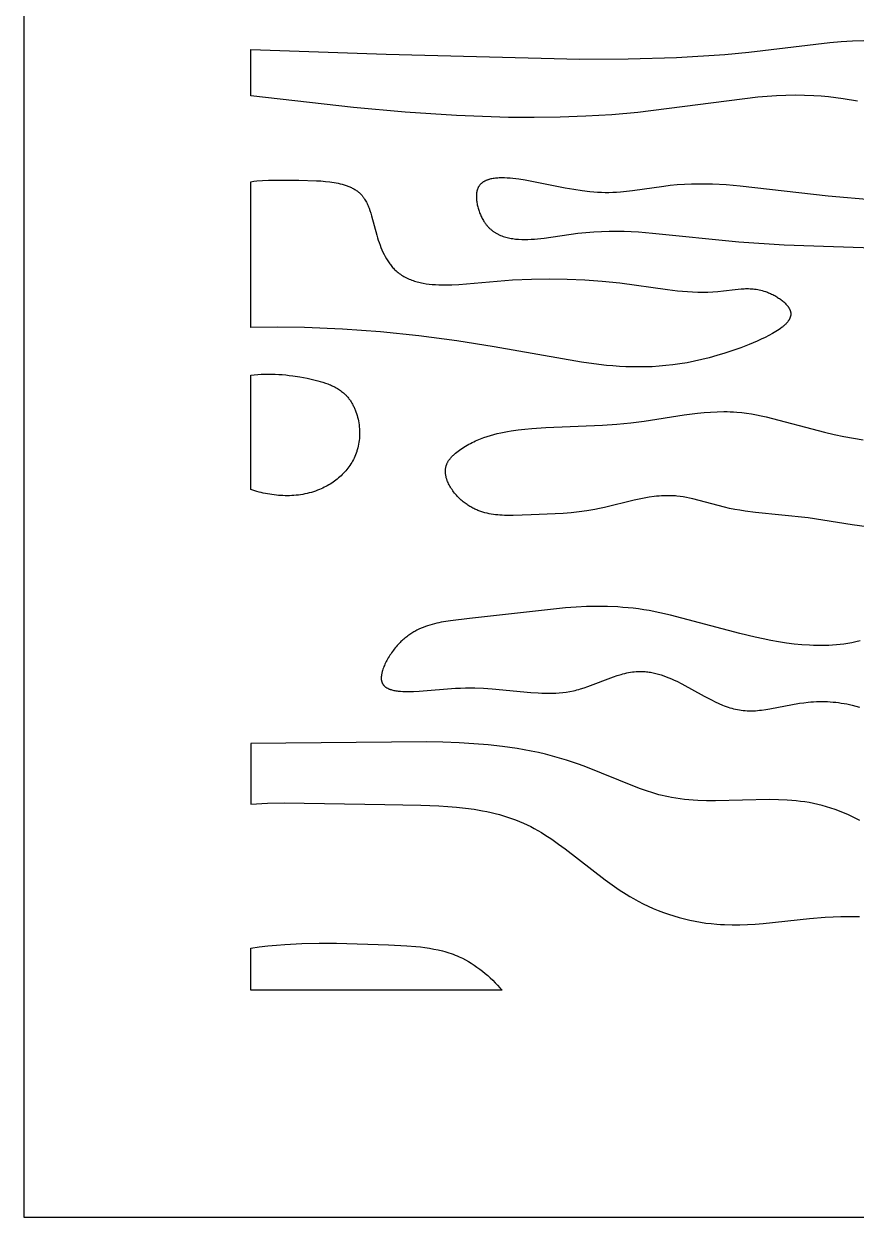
# Model space of a CAD drawing. Header units: millimetres. Extents: x 735 to 1140, y 263 to 1308.
# Drawn here: x 735.2 to 918.6, y 262.6 to 525.6 of the extents above; entities that cross this region are included whole.
import ezdxf

# ---------------------------------------------------------------- set-up
doc = ezdxf.new("R2010")
doc.units = ezdxf.units.MM
doc.layers.add('DEFAULT_LAYER', color=1, linetype='Continuous', true_color=0xff0000)

msp = doc.modelspace()

# ---------------------------------------------------------------- linework, layer by layer
at = {"layer": 'DEFAULT_LAYER'}
for p, q in [((735.25, 1308.34), (735.25, 262.59)), ((895, 519.3), (912.81, 521.43)), ((912.81, 521.43), (915.32, 521.66)), ((915.32, 521.66), (917.83, 521.83)), ((917.83, 521.83), (920.35, 521.92)), ((785.25, 519.88), (815.05, 518.91)), ((785.25, 509.72), (785.25, 519.88)), ((815.05, 518.91), (857.75, 517.78)), ((868.41, 517.83), (879.06, 518.16)), ((879.06, 518.16), (889.69, 518.82)), ((889.69, 518.82), (895, 519.3)), ((857.75, 517.78), (868.41, 517.83)), ((807.88, 507.1), (785.25, 509.72)), ((896.96, 509.38), (870.5, 506.01)), ((899.03, 509.56), (896.96, 509.38)), ((901.09, 509.69), (899.03, 509.56)), ((903.15, 509.78), (901.09, 509.69)), ((905.21, 509.82), (903.15, 509.78)), ((907.26, 509.8), (905.21, 509.82)), ((909.31, 509.72), (907.26, 509.8)), ((910.92, 509.61), (909.31, 509.72)), ((912.54, 509.46), (910.92, 509.61)), ((914.15, 509.27), (912.54, 509.46)), ((915.75, 509.06), (914.15, 509.27)), ((918.97, 508.55), (915.75, 509.06)), ((819.24, 506.08), (807.88, 507.1)), ((830.61, 505.33), (819.24, 506.08)), ((842, 504.95), (830.61, 505.33)), ((847.7, 504.91), (842, 504.95)), ((853.4, 504.99), (847.7, 504.91)), ((859.1, 505.19), (853.4, 504.99)), ((864.8, 505.53), (859.1, 505.19)), ((870.5, 506.01), (864.8, 505.53)), ((785.25, 490.77), (785.9, 490.86)), ((785.25, 458.61), (785.25, 490.77)), ((785.9, 490.86), (786.55, 490.93)), ((786.55, 490.93), (787.84, 491.04)), ((787.84, 491.04), (789.12, 491.1)), ((789.12, 491.1), (790.41, 491.14)), ((790.41, 491.14), (795.8, 491.09)), ((795.8, 491.09), (799.73, 490.99)), ((799.73, 490.99), (800.71, 490.93)), ((800.71, 490.93), (801.7, 490.85)), ((801.7, 490.85), (802.66, 490.74)), ((802.66, 490.74), (803.14, 490.68)), ((803.14, 490.68), (803.6, 490.61)), ((803.6, 490.61), (804.07, 490.52)), ((804.07, 490.52), (804.52, 490.43)), ((804.52, 490.43), (804.97, 490.33)), ((804.97, 490.33), (805.41, 490.22)), ((805.41, 490.22), (805.84, 490.09)), ((805.84, 490.09), (806.25, 489.96)), ((806.25, 489.96), (806.46, 489.88)), ((806.46, 489.88), (806.66, 489.81)), ((806.66, 489.81), (806.86, 489.73)), ((806.86, 489.73), (807.06, 489.64)), ((807.06, 489.64), (807.25, 489.56)), ((807.25, 489.56), (807.44, 489.47)), ((807.44, 489.47), (807.62, 489.37)), ((807.62, 489.37), (807.81, 489.28)), ((807.81, 489.28), (807.99, 489.18)), ((807.99, 489.18), (808.16, 489.07)), ((835.21, 489.15), (835.17, 489.05)), ((835.25, 489.25), (835.21, 489.15)), ((835.29, 489.35), (835.25, 489.25)), ((835.33, 489.45), (835.29, 489.35)), ((835.38, 489.54), (835.33, 489.45)), ((835.43, 489.63), (835.38, 489.54)), ((835.48, 489.72), (835.43, 489.63)), ((835.54, 489.8), (835.48, 489.72)), ((835.6, 489.89), (835.54, 489.8)), ((835.66, 489.97), (835.6, 489.89)), ((835.72, 490.05), (835.66, 489.97)), ((835.78, 490.12), (835.72, 490.05)), ((835.85, 490.2), (835.78, 490.12)), ((835.92, 490.27), (835.85, 490.2)), ((835.99, 490.34), (835.92, 490.27)), ((836.07, 490.41), (835.99, 490.34)), ((836.15, 490.47), (836.07, 490.41)), ((836.23, 490.54), (836.15, 490.47)), ((836.31, 490.6), (836.23, 490.54)), ((836.39, 490.66), (836.31, 490.6)), ((836.48, 490.71), (836.39, 490.66)), ((836.57, 490.77), (836.48, 490.71)), ((836.66, 490.82), (836.57, 490.77)), ((836.75, 490.87), (836.66, 490.82)), ((836.85, 490.92), (836.75, 490.87)), ((836.94, 490.97), (836.85, 490.92)), ((837.04, 491.02), (836.94, 490.97)), ((837.14, 491.06), (837.04, 491.02)), ((837.25, 491.1), (837.14, 491.06)), ((837.35, 491.14), (837.25, 491.1)), ((837.46, 491.18), (837.35, 491.14)), ((837.57, 491.22), (837.46, 491.18)), ((837.68, 491.25), (837.57, 491.22)), ((837.79, 491.28), (837.68, 491.25)), ((837.91, 491.31), (837.79, 491.28)), ((838.14, 491.37), (837.91, 491.31)), ((838.38, 491.42), (838.14, 491.37)), ((838.63, 491.47), (838.38, 491.42)), ((838.89, 491.5), (838.63, 491.47)), ((839.15, 491.53), (838.89, 491.5)), ((839.42, 491.56), (839.15, 491.53)), ((839.69, 491.58), (839.42, 491.56)), ((839.97, 491.59), (839.69, 491.58)), ((840.25, 491.6), (839.97, 491.59)), ((840.54, 491.61), (840.25, 491.6)), ((841.13, 491.6), (840.54, 491.61)), ((841.74, 491.57), (841.13, 491.6)), ((842.37, 491.53), (841.74, 491.57)), ((843.01, 491.47), (842.37, 491.53)), ((843.67, 491.39), (843.01, 491.47)), ((844.33, 491.3), (843.67, 491.39)), ((845.68, 491.1), (844.33, 491.3)), ((854.49, 489.36), (845.68, 491.1)), ((856.41, 489.02), (854.49, 489.36)), ((876.28, 489.75), (869.35, 488.75)), ((877.68, 489.92), (876.28, 489.75)), ((879.23, 490.06), (877.68, 489.92)), ((880.78, 490.16), (879.23, 490.06)), ((882.33, 490.22), (880.78, 490.16)), ((883.87, 490.25), (882.33, 490.22)), ((885.41, 490.24), (883.87, 490.25)), ((886.95, 490.2), (885.41, 490.24)), ((890.02, 490.05), (886.95, 490.2)), ((893.09, 489.8), (890.02, 490.05)), ((912.46, 487.62), (893.09, 489.8)), ((808.16, 489.07), (808.33, 488.96)), ((808.33, 488.96), (808.5, 488.85)), ((808.5, 488.85), (808.67, 488.73)), ((808.67, 488.73), (808.83, 488.61)), ((808.83, 488.61), (808.98, 488.49)), ((808.98, 488.49), (809.13, 488.36)), ((809.13, 488.36), (809.28, 488.23)), ((809.28, 488.23), (809.43, 488.09)), ((809.43, 488.09), (809.56, 487.95)), ((809.56, 487.95), (809.7, 487.8)), ((809.7, 487.8), (809.79, 487.7)), ((809.79, 487.7), (809.87, 487.6)), ((809.87, 487.6), (809.95, 487.5)), ((809.95, 487.5), (810.03, 487.39)), ((810.03, 487.39), (810.11, 487.28)), ((810.11, 487.28), (810.19, 487.18)), ((810.19, 487.18), (810.26, 487.07)), ((810.26, 487.07), (810.33, 486.95)), ((810.33, 486.95), (810.48, 486.72)), ((810.48, 486.72), (810.61, 486.49)), ((810.61, 486.49), (810.74, 486.25)), ((834.96, 487.86), (834.95, 487.76)), ((834.95, 487.76), (834.95, 487.54)), ((834.95, 487.54), (834.95, 487.32)), ((834.95, 487.32), (834.96, 487.1)), ((834.97, 488.07), (834.96, 487.97)), ((834.96, 487.97), (834.96, 487.86)), ((834.96, 487.1), (834.97, 486.87)), ((834.98, 488.18), (834.97, 488.07)), ((834.97, 486.87), (835, 486.64)), ((835, 488.28), (834.98, 488.18)), ((835.01, 488.38), (835, 488.28)), ((835, 486.64), (835.03, 486.4)), ((835.03, 488.48), (835.01, 488.38)), ((835.04, 488.57), (835.03, 488.48)), ((835.06, 488.67), (835.04, 488.57)), ((835.09, 488.76), (835.06, 488.67)), ((835.11, 488.86), (835.09, 488.76)), ((835.14, 488.95), (835.11, 488.86)), ((835.17, 489.05), (835.14, 488.95)), ((858.24, 488.75), (856.41, 489.02)), ((859.98, 488.55), (858.24, 488.75)), ((860.84, 488.47), (859.98, 488.55)), ((861.68, 488.41), (860.84, 488.47)), ((862.51, 488.37), (861.68, 488.41)), ((863.34, 488.35), (862.51, 488.37)), ((864.17, 488.35), (863.34, 488.35)), ((865, 488.37), (864.17, 488.35)), ((865.84, 488.4), (865, 488.37)), ((866.68, 488.46), (865.84, 488.4)), ((868.01, 488.59), (866.68, 488.46)), ((869.35, 488.75), (868.01, 488.59)), ((922.65, 486.68), (912.46, 487.62)), ((810.74, 486.25), (810.86, 486)), ((810.86, 486), (810.98, 485.74)), ((810.98, 485.74), (811.09, 485.48)), ((811.09, 485.48), (811.2, 485.22)), ((811.2, 485.22), (811.31, 484.95)), ((811.31, 484.95), (811.5, 484.4)), ((811.5, 484.4), (811.68, 483.83)), ((835.03, 486.4), (835.06, 486.17)), ((835.06, 486.17), (835.1, 485.93)), ((835.1, 485.93), (835.15, 485.69)), ((835.15, 485.69), (835.2, 485.45)), ((835.2, 485.45), (835.26, 485.21)), ((835.26, 485.21), (835.33, 484.97)), ((835.33, 484.97), (835.4, 484.73)), ((835.4, 484.73), (835.47, 484.49)), ((835.47, 484.49), (835.56, 484.25)), ((835.56, 484.25), (835.64, 484.02)), ((835.64, 484.02), (835.73, 483.78)), ((811.68, 483.83), (811.86, 483.25)), ((811.86, 483.25), (812.99, 478.99)), ((835.73, 483.78), (835.83, 483.55)), ((835.83, 483.55), (835.93, 483.32)), ((835.93, 483.32), (836.04, 483.09)), ((836.04, 483.09), (836.15, 482.87)), ((836.15, 482.87), (836.26, 482.65)), ((836.26, 482.65), (836.38, 482.44)), ((836.38, 482.44), (836.5, 482.23)), ((836.5, 482.23), (836.63, 482.03)), ((836.63, 482.03), (836.75, 481.83)), ((836.75, 481.83), (836.85, 481.69)), ((836.85, 481.69), (836.94, 481.56)), ((836.94, 481.56), (837.04, 481.43)), ((837.04, 481.43), (837.14, 481.3)), ((837.14, 481.3), (837.24, 481.18)), ((812.99, 478.99), (813.16, 478.43)), ((837.24, 481.18), (837.34, 481.05)), ((837.34, 481.05), (837.45, 480.93)), ((837.45, 480.93), (837.56, 480.82)), ((837.56, 480.82), (837.66, 480.71)), ((837.66, 480.71), (837.77, 480.6)), ((837.77, 480.6), (837.88, 480.49)), ((837.88, 480.49), (838, 480.38)), ((838, 480.38), (838.11, 480.28)), ((838.11, 480.28), (838.23, 480.18)), ((838.23, 480.18), (838.34, 480.09)), ((838.34, 480.09), (838.46, 479.99)), ((838.46, 479.99), (838.58, 479.9)), ((838.58, 479.9), (838.7, 479.81)), ((838.7, 479.81), (838.83, 479.73)), ((838.83, 479.73), (838.95, 479.64)), ((838.95, 479.64), (839.08, 479.56)), ((839.08, 479.56), (839.2, 479.48)), ((839.2, 479.48), (839.33, 479.41)), ((839.33, 479.41), (839.46, 479.33)), ((839.46, 479.33), (839.6, 479.26)), ((839.6, 479.26), (839.73, 479.19)), ((839.73, 479.19), (839.86, 479.13)), ((839.86, 479.13), (840, 479.06)), ((840, 479.06), (840.27, 478.94)), ((840.27, 478.94), (840.55, 478.83)), ((840.55, 478.83), (840.84, 478.72)), ((840.84, 478.72), (841.13, 478.63)), ((841.13, 478.63), (841.42, 478.54)), ((849.91, 478.36), (857.3, 479.4)), ((857.3, 479.4), (859.08, 479.6)), ((859.08, 479.6), (860.83, 479.74)), ((860.83, 479.74), (862.54, 479.83)), ((862.54, 479.83), (864.22, 479.87)), ((864.22, 479.87), (865.87, 479.88)), ((865.87, 479.88), (867.49, 479.85)), ((867.49, 479.85), (869.09, 479.79)), ((869.09, 479.79), (870.68, 479.7)), ((870.68, 479.7), (873.8, 479.44)), ((873.8, 479.44), (892.76, 477.53)), ((813.16, 478.43), (813.33, 477.88)), ((813.33, 477.88), (813.52, 477.34)), ((813.52, 477.34), (813.72, 476.8)), ((813.72, 476.8), (813.93, 476.27)), ((813.93, 476.27), (814.15, 475.75)), ((841.42, 478.54), (841.72, 478.46)), ((841.72, 478.46), (842.03, 478.39)), ((842.03, 478.39), (842.34, 478.33)), ((842.34, 478.33), (842.65, 478.27)), ((842.65, 478.27), (842.96, 478.22)), ((842.96, 478.22), (843.28, 478.18)), ((843.28, 478.18), (843.61, 478.14)), ((843.61, 478.14), (843.93, 478.11)), ((843.93, 478.11), (844.26, 478.09)), ((844.26, 478.09), (844.94, 478.06)), ((844.94, 478.06), (845.62, 478.05)), ((845.62, 478.05), (846.31, 478.06)), ((846.31, 478.06), (847.02, 478.09)), ((847.02, 478.09), (847.73, 478.14)), ((847.73, 478.14), (848.45, 478.2)), ((848.45, 478.2), (849.91, 478.36)), ((892.76, 477.53), (902.74, 476.88)), ((902.74, 476.88), (995.28, 473.58)), ((814.15, 475.75), (814.38, 475.24)), ((814.38, 475.24), (814.62, 474.74)), ((814.62, 474.74), (814.87, 474.26)), ((814.87, 474.26), (815.14, 473.79)), ((815.14, 473.79), (815.28, 473.56)), ((815.28, 473.56), (815.42, 473.34)), ((815.42, 473.34), (815.56, 473.12)), ((815.56, 473.12), (815.71, 472.9)), ((815.71, 472.9), (815.86, 472.69)), ((815.86, 472.69), (816.02, 472.49)), ((816.02, 472.49), (816.18, 472.28)), ((816.18, 472.28), (816.34, 472.09)), ((816.34, 472.09), (816.5, 471.89)), ((816.5, 471.89), (816.67, 471.71)), ((816.67, 471.71), (816.85, 471.53)), ((816.85, 471.53), (817.02, 471.35)), ((817.02, 471.35), (817.25, 471.13)), ((817.25, 471.13), (817.48, 470.93)), ((817.48, 470.93), (817.72, 470.73)), ((817.72, 470.73), (817.97, 470.54)), ((817.97, 470.54), (818.22, 470.36)), ((818.22, 470.36), (818.48, 470.19)), ((818.48, 470.19), (818.74, 470.03)), ((818.74, 470.03), (819, 469.87)), ((819, 469.87), (819.27, 469.72)), ((819.27, 469.72), (819.55, 469.58)), ((819.55, 469.58), (819.83, 469.45)), ((819.83, 469.45), (820.12, 469.32)), ((820.12, 469.32), (820.41, 469.2)), ((820.41, 469.2), (820.7, 469.09)), ((820.7, 469.09), (821, 468.98)), ((821, 468.98), (821.31, 468.88)), ((821.31, 468.88), (821.62, 468.79)), ((821.62, 468.79), (821.93, 468.7)), ((821.93, 468.7), (822.24, 468.62)), ((822.24, 468.62), (822.56, 468.55)), ((822.56, 468.55), (822.89, 468.48)), ((822.89, 468.48), (823.21, 468.41)), ((823.21, 468.41), (823.88, 468.3)), ((823.88, 468.3), (824.56, 468.21)), ((824.56, 468.21), (825.24, 468.14)), ((825.24, 468.14), (825.95, 468.09)), ((825.95, 468.09), (826.66, 468.06)), ((829.58, 468.06), (831.08, 468.14)), ((831.08, 468.14), (842.94, 469.12)), ((842.94, 469.12), (847.07, 469.31)), ((847.07, 469.31), (851.07, 469.37)), ((851.07, 469.37), (854.99, 469.31)), ((854.99, 469.31), (858.85, 469.13)), ((858.85, 469.13), (862.69, 468.84)), ((862.69, 468.84), (866.53, 468.45)), ((866.53, 468.45), (877.04, 467.01)), ((826.66, 468.06), (827.38, 468.04)), ((827.38, 468.04), (828.1, 468.03)), ((828.1, 468.03), (829.58, 468.06)), ((877.04, 467.01), (879.27, 466.75)), ((879.27, 466.75), (881.49, 466.55)), ((881.49, 466.55), (882.61, 466.48)), ((882.61, 466.48), (883.72, 466.44)), ((883.72, 466.44), (884.83, 466.42)), ((884.83, 466.42), (885.93, 466.44)), ((885.93, 466.44), (887.03, 466.49)), ((887.03, 466.49), (888.13, 466.57)), ((888.13, 466.57), (889.42, 466.72)), ((889.42, 466.72), (892, 467.05)), ((892, 467.05), (892.65, 467.11)), ((892.65, 467.11), (893.3, 467.17)), ((893.3, 467.17), (893.95, 467.2)), ((893.95, 467.2), (894.28, 467.21)), ((894.28, 467.21), (894.61, 467.21)), ((894.61, 467.21), (894.94, 467.21)), ((894.94, 467.21), (895.27, 467.19)), ((895.27, 467.19), (895.6, 467.17)), ((895.6, 467.17), (895.93, 467.15)), ((895.93, 467.15), (896.26, 467.11)), ((896.26, 467.11), (896.6, 467.07)), ((896.6, 467.07), (896.94, 467.01)), ((896.94, 467.01), (897.27, 466.95)), ((897.27, 466.95), (897.61, 466.87)), ((897.61, 466.87), (897.95, 466.78)), ((897.95, 466.78), (898.29, 466.68)), ((898.29, 466.68), (898.64, 466.57)), ((898.64, 466.57), (898.87, 466.49)), ((898.87, 466.49), (899.1, 466.41)), ((899.1, 466.41), (899.33, 466.31)), ((899.33, 466.31), (899.56, 466.22)), ((899.56, 466.22), (899.79, 466.11)), ((899.79, 466.11), (900.02, 466.01)), ((900.02, 466.01), (900.25, 465.9)), ((900.25, 465.9), (900.47, 465.78)), ((900.47, 465.78), (900.7, 465.66)), ((900.7, 465.66), (900.92, 465.54)), ((900.92, 465.54), (901.13, 465.41)), ((901.13, 465.41), (901.34, 465.28)), ((901.34, 465.28), (901.55, 465.14)), ((901.55, 465.14), (901.76, 465.01)), ((901.76, 465.01), (901.95, 464.87)), ((901.95, 464.87), (902.15, 464.72)), ((902.15, 464.72), (902.33, 464.58)), ((902.33, 464.58), (902.51, 464.43)), ((902.51, 464.43), (902.69, 464.28)), ((902.69, 464.28), (902.86, 464.13)), ((902.86, 464.13), (903.02, 463.97)), ((903.02, 463.97), (903.17, 463.82)), ((903.17, 463.82), (903.31, 463.66)), ((903.31, 463.66), (903.38, 463.58)), ((903.38, 463.58), (903.45, 463.5)), ((903.45, 463.5), (903.51, 463.43)), ((903.51, 463.43), (903.57, 463.35)), ((903.57, 463.35), (903.63, 463.27)), ((903.63, 463.27), (903.69, 463.19)), ((903.69, 463.19), (903.74, 463.11)), ((903.74, 463.11), (903.79, 463.03)), ((903.79, 463.03), (903.84, 462.95)), ((903.84, 462.95), (903.89, 462.86)), ((903.89, 462.86), (903.93, 462.78)), ((903.77, 460.21), (903.73, 460.15)), ((903.81, 460.27), (903.77, 460.21)), ((903.85, 460.34), (903.81, 460.27)), ((903.88, 460.4), (903.85, 460.34)), ((903.92, 460.46), (903.88, 460.4)), ((903.95, 460.53), (903.92, 460.46)), ((903.93, 462.78), (903.97, 462.7)), ((903.98, 460.59), (903.95, 460.53)), ((903.97, 462.7), (904.01, 462.62)), ((904.01, 460.65), (903.98, 460.59)), ((904.01, 462.62), (904.05, 462.54)), ((904.04, 460.72), (904.01, 460.65)), ((904.06, 460.78), (904.04, 460.72)), ((904.05, 462.54), (904.08, 462.46)), ((904.09, 460.85), (904.06, 460.78)), ((904.08, 462.46), (904.11, 462.38)), ((904.11, 460.91), (904.09, 460.85)), ((904.11, 462.38), (904.13, 462.3)), ((904.13, 460.98), (904.11, 460.91)), ((904.13, 462.3), (904.15, 462.26)), ((904.15, 461.04), (904.13, 460.98)), ((904.15, 462.26), (904.16, 462.22)), ((904.17, 461.1), (904.15, 461.04)), ((904.16, 462.22), (904.17, 462.16)), ((904.17, 462.16), (904.19, 462.09)), ((904.18, 461.17), (904.17, 461.1)), ((904.2, 461.23), (904.18, 461.17)), ((904.19, 462.09), (904.2, 462.02)), ((904.2, 462.02), (904.21, 461.96)), ((904.21, 461.3), (904.2, 461.23)), ((904.21, 461.96), (904.22, 461.89)), ((904.22, 461.36), (904.21, 461.3)), ((904.22, 461.89), (904.23, 461.82)), ((904.23, 461.5), (904.22, 461.43)), ((904.22, 461.43), (904.22, 461.36)), ((904.23, 461.82), (904.23, 461.76)), ((904.23, 461.76), (904.23, 461.69)), ((904.23, 461.69), (904.23, 461.63)), ((904.23, 461.63), (904.23, 461.56)), ((904.23, 461.56), (904.23, 461.5)), ((791.16, 458.68), (785.25, 458.61)), ((797.07, 458.61), (791.16, 458.68)), ((805.44, 458.28), (797.07, 458.61)), ((813.84, 457.66), (805.44, 458.28)), ((822.25, 456.78), (813.84, 457.66)), ((900.97, 457.75), (900.6, 457.53)), ((901.33, 457.98), (900.97, 457.75)), ((901.67, 458.21), (901.33, 457.98)), ((902, 458.44), (901.67, 458.21)), ((902.3, 458.68), (902, 458.44)), ((902.45, 458.8), (902.3, 458.68)), ((902.59, 458.92), (902.45, 458.8)), ((902.73, 459.04), (902.59, 458.92)), ((902.87, 459.16), (902.73, 459.04)), ((902.99, 459.28), (902.87, 459.16)), ((903.11, 459.4), (902.99, 459.28)), ((903.23, 459.53), (903.11, 459.4)), ((903.34, 459.65), (903.23, 459.53)), ((903.45, 459.77), (903.34, 459.65)), ((903.55, 459.9), (903.45, 459.77)), ((903.64, 460.02), (903.55, 459.9)), ((903.68, 460.08), (903.64, 460.02)), ((903.73, 460.15), (903.68, 460.08)), ((830.64, 455.67), (822.25, 456.78)), ((838.91, 454.39), (830.64, 455.67)), ((896.82, 455.65), (895.03, 454.9)), ((897.71, 456.04), (896.82, 455.65)), ((898.58, 456.45), (897.71, 456.04)), ((899.41, 456.87), (898.58, 456.45)), ((900.22, 457.31), (899.41, 456.87)), ((900.6, 457.53), (900.22, 457.31)), ((858.1, 451.01), (838.91, 454.39)), ((887.96, 452.44), (886.27, 451.98)), ((889.68, 452.97), (887.96, 452.44)), ((891.43, 453.55), (889.68, 452.97)), ((893.21, 454.19), (891.43, 453.55)), ((895.03, 454.9), (893.21, 454.19)), ((860.87, 450.62), (858.1, 451.01)), ((863.65, 450.3), (860.87, 450.62)), ((865.06, 450.17), (863.65, 450.3)), ((866.47, 450.07), (865.06, 450.17)), ((867.89, 450), (866.47, 450.07)), ((869.32, 449.95), (867.89, 450)), ((870.77, 449.94), (869.32, 449.95)), ((872.23, 449.96), (870.77, 449.94)), ((873.71, 450.01), (872.23, 449.96)), ((875.2, 450.1), (873.71, 450.01)), ((876.71, 450.24), (875.2, 450.1)), ((878.25, 450.41), (876.71, 450.24)), ((879.8, 450.63), (878.25, 450.41)), ((881.38, 450.89), (879.8, 450.63)), ((882.99, 451.2), (881.38, 450.89)), ((884.62, 451.56), (882.99, 451.2)), ((886.27, 451.98), (884.62, 451.56)), ((785.25, 448.13), (786.02, 448.23)), ((785.25, 422.95), (785.25, 448.13)), ((786.02, 448.23), (786.79, 448.3)), ((786.79, 448.3), (787.56, 448.35)), ((787.56, 448.35), (788.33, 448.38)), ((788.33, 448.38), (789.1, 448.39)), ((789.1, 448.39), (789.87, 448.38)), ((789.87, 448.38), (790.64, 448.36)), ((790.64, 448.36), (791.42, 448.31)), ((791.42, 448.31), (792.19, 448.26)), ((792.19, 448.26), (792.97, 448.18)), ((792.97, 448.18), (793.74, 448.09)), ((793.74, 448.09), (794.52, 447.99)), ((794.52, 447.99), (796.09, 447.74)), ((796.09, 447.74), (797.67, 447.45)), ((797.67, 447.45), (798.84, 447.2)), ((798.84, 447.2), (799.42, 447.06)), ((799.42, 447.06), (800, 446.92)), ((800, 446.92), (800.57, 446.76)), ((800.57, 446.76), (801.14, 446.59)), ((801.14, 446.59), (801.7, 446.4)), ((801.7, 446.4), (802.25, 446.2)), ((802.25, 446.2), (802.52, 446.09)), ((802.52, 446.09), (802.79, 445.98)), ((802.79, 445.98), (803.05, 445.86)), ((803.05, 445.86), (803.31, 445.74)), ((803.31, 445.74), (803.57, 445.62)), ((803.57, 445.62), (803.82, 445.48)), ((803.82, 445.48), (804.07, 445.35)), ((804.07, 445.35), (804.32, 445.2)), ((804.32, 445.2), (804.56, 445.05)), ((804.56, 445.05), (804.79, 444.9)), ((804.79, 444.9), (805.02, 444.74)), ((805.02, 444.74), (805.25, 444.57)), ((805.25, 444.57), (805.47, 444.4)), ((805.47, 444.4), (805.68, 444.22)), ((805.68, 444.22), (805.89, 444.03)), ((805.89, 444.03), (806.09, 443.84)), ((806.09, 443.84), (806.23, 443.7)), ((806.23, 443.7), (806.37, 443.55)), ((806.37, 443.55), (806.5, 443.41)), ((806.5, 443.41), (806.63, 443.26)), ((806.63, 443.26), (806.75, 443.1)), ((806.75, 443.1), (806.87, 442.95)), ((806.87, 442.95), (806.99, 442.79)), ((806.99, 442.79), (807.11, 442.62)), ((807.11, 442.62), (807.22, 442.46)), ((807.22, 442.46), (807.33, 442.29)), ((807.33, 442.29), (807.44, 442.12)), ((807.44, 442.12), (807.55, 441.95)), ((807.55, 441.95), (807.65, 441.77)), ((807.65, 441.77), (807.75, 441.59)), ((807.75, 441.59), (807.84, 441.41)), ((807.84, 441.41), (807.93, 441.23)), ((807.93, 441.23), (808.02, 441.04)), ((808.02, 441.04), (808.11, 440.85)), ((808.11, 440.85), (808.19, 440.66)), ((808.19, 440.66), (808.27, 440.47)), ((808.27, 440.47), (808.42, 440.08)), ((808.42, 440.08), (808.56, 439.69)), ((808.56, 439.69), (808.68, 439.28)), ((808.68, 439.28), (808.79, 438.88)), ((871.96, 438.03), (880.75, 439.39)), ((880.75, 439.39), (883.67, 439.77)), ((883.67, 439.77), (885.12, 439.91)), ((885.12, 439.91), (886.57, 440.02)), ((886.57, 440.02), (888.02, 440.09)), ((888.02, 440.09), (889.47, 440.12)), ((889.47, 440.12), (890.19, 440.11)), ((890.19, 440.11), (890.91, 440.09)), ((890.91, 440.09), (891.63, 440.06)), ((891.63, 440.06), (892.35, 440.01)), ((892.35, 440.01), (893.43, 439.9)), ((893.43, 439.9), (894.5, 439.77)), ((894.5, 439.77), (895.58, 439.6)), ((895.58, 439.6), (896.65, 439.41)), ((896.65, 439.41), (897.72, 439.19)), ((897.72, 439.19), (898.8, 438.95)), ((808.79, 438.88), (808.89, 438.46)), ((808.89, 438.46), (808.98, 438.04)), ((808.98, 438.04), (809.05, 437.62)), ((809.05, 437.62), (809.11, 437.2)), ((809.11, 437.2), (809.16, 436.77)), ((809.16, 436.77), (809.2, 436.34)), ((847.2, 436.41), (850.28, 436.63)), ((850.28, 436.63), (862.76, 437.15)), ((862.76, 437.15), (865.89, 437.35)), ((865.89, 437.35), (867.46, 437.49)), ((867.46, 437.49), (869.02, 437.65)), ((869.02, 437.65), (871.96, 438.03)), ((898.8, 438.95), (911.64, 435.55)), ((809.17, 434.19), (809.13, 433.76)), ((809.2, 434.62), (809.17, 434.19)), ((809.2, 436.34), (809.22, 435.91)), ((809.22, 435.05), (809.2, 434.62)), ((809.22, 435.91), (809.23, 435.48)), ((809.23, 435.48), (809.22, 435.05)), ((835.1, 433.8), (835.83, 434.1)), ((835.83, 434.1), (836.57, 434.38)), ((836.57, 434.38), (837.31, 434.64)), ((837.31, 434.64), (838.06, 434.87)), ((838.06, 434.87), (838.81, 435.08)), ((838.81, 435.08), (839.56, 435.27)), ((839.56, 435.27), (840.32, 435.44)), ((840.32, 435.44), (841.08, 435.59)), ((841.08, 435.59), (841.84, 435.73)), ((841.84, 435.73), (842.6, 435.86)), ((842.6, 435.86), (844.13, 436.08)), ((844.13, 436.08), (845.66, 436.26)), ((845.66, 436.26), (847.2, 436.41)), ((911.64, 435.55), (913.77, 435.07)), ((913.77, 435.07), (915.91, 434.64)), ((915.91, 434.64), (918.05, 434.26)), ((918.05, 434.26), (920.2, 433.92)), ((808.59, 431.28), (808.46, 430.92)), ((808.65, 431.48), (808.59, 431.28)), ((808.71, 431.69), (808.65, 431.48)), ((808.82, 432.09), (808.71, 431.69)), ((808.92, 432.5), (808.82, 432.09)), ((809, 432.92), (808.92, 432.5)), ((809.07, 433.34), (809, 432.92)), ((809.13, 433.76), (809.07, 433.34)), ((830.62, 431.16), (830.92, 431.4)), ((830.92, 431.4), (831.23, 431.63)), ((831.23, 431.63), (831.55, 431.85)), ((831.55, 431.85), (831.88, 432.07)), ((831.88, 432.07), (832.2, 432.28)), ((832.2, 432.28), (832.56, 432.5)), ((832.56, 432.5), (832.92, 432.71)), ((832.92, 432.71), (833.28, 432.91)), ((833.28, 432.91), (833.64, 433.1)), ((833.64, 433.1), (834, 433.29)), ((834, 433.29), (834.37, 433.46)), ((834.37, 433.46), (834.73, 433.64)), ((834.73, 433.64), (835.1, 433.8)), ((807.49, 428.89), (807.29, 428.57)), ((807.67, 429.21), (807.49, 428.89)), ((807.85, 429.54), (807.67, 429.21)), ((808.02, 429.88), (807.85, 429.54)), ((808.18, 430.22), (808.02, 429.88)), ((808.32, 430.57), (808.18, 430.22)), ((808.46, 430.92), (808.32, 430.57)), ((828.47, 428.63), (828.51, 428.71)), ((828.51, 428.71), (828.55, 428.78)), ((828.55, 428.78), (828.59, 428.86)), ((828.59, 428.86), (828.63, 428.94)), ((828.63, 428.94), (828.67, 429.01)), ((828.67, 429.01), (828.75, 429.16)), ((828.75, 429.16), (828.85, 429.3)), ((828.85, 429.3), (828.94, 429.45)), ((828.94, 429.45), (829.05, 429.59)), ((829.05, 429.59), (829.16, 429.73)), ((829.16, 429.73), (829.27, 429.87)), ((829.27, 429.87), (829.39, 430.01)), ((829.39, 430.01), (829.51, 430.14)), ((829.51, 430.14), (829.64, 430.28)), ((829.64, 430.28), (829.77, 430.41)), ((829.77, 430.41), (829.9, 430.54)), ((829.9, 430.54), (830.04, 430.67)), ((830.04, 430.67), (830.18, 430.8)), ((830.18, 430.8), (830.32, 430.92)), ((830.32, 430.92), (830.62, 431.16)), ((805.41, 426.24), (805.14, 425.98)), ((805.67, 426.51), (805.41, 426.24)), ((805.92, 426.78), (805.67, 426.51)), ((806.17, 427.07), (805.92, 426.78)), ((806.41, 427.35), (806.17, 427.07)), ((806.64, 427.65), (806.41, 427.35)), ((806.87, 427.95), (806.64, 427.65)), ((807.08, 428.25), (806.87, 427.95)), ((807.29, 428.57), (807.08, 428.25)), ((828.12, 426.96), (828.13, 427.09)), ((828.13, 426.83), (828.12, 426.96)), ((828.13, 427.21), (828.14, 427.34)), ((828.13, 427.09), (828.13, 427.21)), ((828.13, 426.7), (828.13, 426.83)), ((828.14, 426.57), (828.13, 426.7)), ((828.14, 427.34), (828.15, 427.47)), ((828.15, 426.44), (828.14, 426.57)), ((828.15, 427.47), (828.17, 427.59)), ((828.17, 426.31), (828.15, 426.44)), ((828.17, 427.59), (828.19, 427.72)), ((828.19, 426.18), (828.17, 426.31)), ((828.19, 427.72), (828.21, 427.84)), ((828.21, 426.05), (828.19, 426.18)), ((828.21, 427.84), (828.24, 427.96)), ((828.24, 425.92), (828.21, 426.05)), ((828.24, 427.96), (828.27, 428.08)), ((828.27, 428.08), (828.3, 428.16)), ((828.3, 428.16), (828.32, 428.24)), ((828.32, 428.24), (828.35, 428.32)), ((828.35, 428.32), (828.38, 428.4)), ((828.38, 428.4), (828.41, 428.48)), ((828.41, 428.48), (828.44, 428.56)), ((828.44, 428.56), (828.47, 428.63)), ((801.44, 423.42), (801.1, 423.25)), ((801.78, 423.59), (801.44, 423.42)), ((802.11, 423.77), (801.78, 423.59)), ((802.43, 423.96), (802.11, 423.77)), ((802.75, 424.15), (802.43, 423.96)), ((803.07, 424.35), (802.75, 424.15)), ((803.38, 424.57), (803.07, 424.35)), ((803.69, 424.78), (803.38, 424.57)), ((803.99, 425.01), (803.69, 424.78)), ((804.29, 425.24), (803.99, 425.01)), ((804.58, 425.48), (804.29, 425.24)), ((804.86, 425.73), (804.58, 425.48)), ((805.14, 425.98), (804.86, 425.73)), ((828.27, 425.78), (828.24, 425.92)), ((828.3, 425.65), (828.27, 425.78)), ((828.33, 425.52), (828.3, 425.65)), ((828.37, 425.39), (828.33, 425.52)), ((828.41, 425.25), (828.37, 425.39)), ((828.46, 425.12), (828.41, 425.25)), ((828.51, 424.99), (828.46, 425.12)), ((828.55, 424.86), (828.51, 424.99)), ((828.61, 424.72), (828.55, 424.86)), ((828.72, 424.46), (828.61, 424.72)), ((828.84, 424.2), (828.72, 424.46)), ((828.98, 423.94), (828.84, 424.2)), ((829.12, 423.68), (828.98, 423.94)), ((829.27, 423.42), (829.12, 423.68)), ((829.43, 423.16), (829.27, 423.42)), ((785.7, 422.79), (785.25, 422.95)), ((786.15, 422.65), (785.7, 422.79)), ((786.61, 422.52), (786.15, 422.65)), ((787.08, 422.39), (786.61, 422.52)), ((787.54, 422.27), (787.08, 422.39)), ((788.01, 422.16), (787.54, 422.27)), ((788.49, 422.06), (788.01, 422.16)), ((788.96, 421.97), (788.49, 422.06)), ((789.44, 421.89), (788.96, 421.97)), ((789.92, 421.81), (789.44, 421.89)), ((790.4, 421.75), (789.92, 421.81)), ((790.89, 421.69), (790.4, 421.75)), ((791.37, 421.65), (790.89, 421.69)), ((791.86, 421.61), (791.37, 421.65)), ((792.34, 421.59), (791.86, 421.61)), ((792.83, 421.58), (792.34, 421.59)), ((793.32, 421.57), (792.83, 421.58)), ((793.8, 421.58), (793.32, 421.57)), ((794.29, 421.6), (793.8, 421.58)), ((794.77, 421.63), (794.29, 421.6)), ((795.26, 421.67), (794.77, 421.63)), ((795.74, 421.73), (795.26, 421.67)), ((796.22, 421.79), (795.74, 421.73)), ((796.7, 421.87), (796.22, 421.79)), ((797.18, 421.96), (796.7, 421.87)), ((797.65, 422.06), (797.18, 421.96)), ((798.12, 422.18), (797.65, 422.06)), ((798.59, 422.3), (798.12, 422.18)), ((799.05, 422.44), (798.59, 422.3)), ((799.51, 422.6), (799.05, 422.44)), ((799.97, 422.77), (799.51, 422.6)), ((800.42, 422.95), (799.97, 422.77)), ((800.76, 423.09), (800.42, 422.95)), ((801.1, 423.25), (800.76, 423.09)), ((829.6, 422.91), (829.43, 423.16)), ((829.77, 422.66), (829.6, 422.91)), ((829.95, 422.41), (829.77, 422.66)), ((830.14, 422.17), (829.95, 422.41)), ((830.34, 421.93), (830.14, 422.17)), ((830.54, 421.7), (830.34, 421.93)), ((830.75, 421.47), (830.54, 421.7)), ((830.96, 421.25), (830.75, 421.47)), ((831.17, 421.03), (830.96, 421.25)), ((831.39, 420.82), (831.17, 421.03)), ((831.62, 420.61), (831.39, 420.82)), ((870.85, 420.82), (869.76, 420.58)), ((871.94, 421.04), (870.85, 420.82)), ((873.03, 421.22), (871.94, 421.04)), ((874.12, 421.38), (873.03, 421.22)), ((874.66, 421.44), (874.12, 421.38)), ((875.2, 421.49), (874.66, 421.44)), ((875.75, 421.53), (875.2, 421.49)), ((876.29, 421.56), (875.75, 421.53)), ((876.83, 421.57), (876.29, 421.56)), ((877.37, 421.57), (876.83, 421.57)), ((877.92, 421.56), (877.37, 421.57)), ((878.46, 421.53), (877.92, 421.56)), ((878.81, 421.51), (878.46, 421.53)), ((879.16, 421.47), (878.81, 421.51)), ((879.85, 421.39), (879.16, 421.47)), ((880.55, 421.29), (879.85, 421.39)), ((881.25, 421.16), (880.55, 421.29)), ((881.94, 421.02), (881.25, 421.16)), ((882.64, 420.87), (881.94, 421.02)), ((884.03, 420.52), (882.64, 420.87)), ((831.84, 420.41), (831.62, 420.61)), ((832.07, 420.22), (831.84, 420.41)), ((832.28, 420.06), (832.07, 420.22)), ((832.48, 419.91), (832.28, 420.06)), ((832.68, 419.76), (832.48, 419.91)), ((832.89, 419.61), (832.68, 419.76)), ((833.1, 419.47), (832.89, 419.61)), ((833.31, 419.34), (833.1, 419.47)), ((833.52, 419.21), (833.31, 419.34)), ((833.73, 419.09), (833.52, 419.21)), ((833.95, 418.97), (833.73, 419.09)), ((834.16, 418.86), (833.95, 418.97)), ((834.38, 418.75), (834.16, 418.86)), ((834.6, 418.64), (834.38, 418.75)), ((834.82, 418.54), (834.6, 418.64)), ((835.04, 418.45), (834.82, 418.54)), ((835.26, 418.35), (835.04, 418.45)), ((835.48, 418.27), (835.26, 418.35)), ((835.71, 418.19), (835.48, 418.27)), ((835.93, 418.11), (835.71, 418.19)), ((859.3, 418.23), (857.57, 418)), ((860.17, 418.37), (859.3, 418.23)), ((861.03, 418.52), (860.17, 418.37)), ((862.12, 418.74), (861.03, 418.52)), ((863.21, 418.98), (862.12, 418.74)), ((869.76, 420.58), (863.21, 418.98)), ((888.2, 419.39), (884.03, 420.52)), ((889.6, 419.04), (888.2, 419.39)), ((890.73, 418.79), (889.6, 419.04)), ((891.88, 418.57), (890.73, 418.79)), ((893.02, 418.36), (891.88, 418.57)), ((894.16, 418.19), (893.02, 418.36)), ((896.46, 417.88), (894.16, 418.19)), ((836.39, 417.96), (835.93, 418.11)), ((836.85, 417.83), (836.39, 417.96)), ((837.31, 417.72), (836.85, 417.83)), ((837.78, 417.61), (837.31, 417.72)), ((838.25, 417.53), (837.78, 417.61)), ((838.72, 417.45), (838.25, 417.53)), ((839.2, 417.39), (838.72, 417.45)), ((839.68, 417.33), (839.2, 417.39)), ((840.16, 417.29), (839.68, 417.33)), ((840.64, 417.26), (840.16, 417.29)), ((841.13, 417.23), (840.64, 417.26)), ((842.11, 417.2), (841.13, 417.23)), ((843.09, 417.2), (842.11, 417.2)), ((847.01, 417.34), (843.09, 417.2)), ((854.09, 417.69), (847.01, 417.34)), ((855.83, 417.82), (854.09, 417.69)), ((857.57, 418), (855.83, 417.82)), ((908.07, 416.69), (896.46, 417.88)), ((917.78, 415.18), (908.07, 416.69)), ((921.01, 414.74), (917.78, 415.18)), ((859.24, 397.13), (856.93, 397.03)), ((861.54, 397.17), (859.24, 397.13)), ((863.84, 397.15), (861.54, 397.17)), ((866.12, 397.05), (863.84, 397.15)), ((833.47, 394.51), (829.28, 394.03)), ((854.61, 396.88), (833.47, 394.51)), ((856.93, 397.03), (854.61, 396.88)), ((867.26, 396.97), (866.12, 397.05)), ((868.4, 396.88), (867.26, 396.97)), ((869.54, 396.76), (868.4, 396.88)), ((870.67, 396.62), (869.54, 396.76)), ((871.85, 396.44), (870.67, 396.62)), ((873.03, 396.25), (871.85, 396.44)), ((875.39, 395.79), (873.03, 396.25)), ((877.75, 395.27), (875.39, 395.79)), ((892.99, 391.2), (877.75, 395.27)), ((821.84, 391.92), (821.38, 391.68)), ((822.31, 392.15), (821.84, 391.92)), ((822.78, 392.36), (822.31, 392.15)), ((823.26, 392.56), (822.78, 392.36)), ((823.74, 392.74), (823.26, 392.56)), ((824.22, 392.91), (823.74, 392.74)), ((824.71, 393.07), (824.22, 392.91)), ((825.21, 393.21), (824.71, 393.07)), ((825.71, 393.35), (825.21, 393.21)), ((826.21, 393.47), (825.71, 393.35)), ((826.71, 393.58), (826.21, 393.47)), ((827.22, 393.69), (826.71, 393.58)), ((828.25, 393.87), (827.22, 393.69)), ((829.28, 394.03), (828.25, 393.87)), ((818.14, 389.22), (817.94, 389.01)), ((818.34, 389.42), (818.14, 389.22)), ((818.55, 389.62), (818.34, 389.42)), ((818.76, 389.81), (818.55, 389.62)), ((818.97, 389.99), (818.76, 389.81)), ((819.18, 390.17), (818.97, 389.99)), ((819.39, 390.34), (819.18, 390.17)), ((819.6, 390.51), (819.39, 390.34)), ((819.82, 390.67), (819.6, 390.51)), ((820.04, 390.83), (819.82, 390.67)), ((820.26, 390.98), (820.04, 390.83)), ((820.48, 391.13), (820.26, 390.98)), ((820.7, 391.27), (820.48, 391.13)), ((820.93, 391.41), (820.7, 391.27)), ((821.15, 391.55), (820.93, 391.41)), ((821.38, 391.68), (821.15, 391.55)), ((896.4, 390.38), (892.99, 391.2)), ((898.12, 390.01), (896.4, 390.38)), ((899.83, 389.67), (898.12, 390.01)), ((901.55, 389.37), (899.83, 389.67)), ((903.26, 389.11), (901.55, 389.37)), ((918.59, 389.35), (917.68, 389.17)), ((919.49, 389.56), (918.59, 389.35)), ((816.08, 386.69), (815.9, 386.42)), ((816.27, 386.97), (816.08, 386.69)), ((816.46, 387.24), (816.27, 386.97)), ((816.66, 387.51), (816.46, 387.24)), ((816.86, 387.77), (816.66, 387.51)), ((817.07, 388.03), (816.86, 387.77)), ((817.28, 388.29), (817.07, 388.03)), ((817.5, 388.54), (817.28, 388.29)), ((817.72, 388.78), (817.5, 388.54)), ((817.94, 389.01), (817.72, 388.78)), ((904.98, 388.89), (903.26, 389.11)), ((906.68, 388.72), (904.98, 388.89)), ((908.39, 388.61), (906.68, 388.72)), ((909.24, 388.57), (908.39, 388.61)), ((910.08, 388.55), (909.24, 388.57)), ((910.93, 388.55), (910.08, 388.55)), ((911.77, 388.56), (910.93, 388.55)), ((912.61, 388.59), (911.77, 388.56)), ((913.45, 388.64), (912.61, 388.59)), ((914.29, 388.71), (913.45, 388.64)), ((915.12, 388.79), (914.29, 388.71)), ((915.95, 388.89), (915.12, 388.79)), ((916.77, 389.01), (915.95, 388.89)), ((917.68, 389.17), (916.77, 389.01)), ((814.69, 384.17), (814.57, 383.9)), ((814.81, 384.45), (814.69, 384.17)), ((814.94, 384.73), (814.81, 384.45)), ((815.08, 385.01), (814.94, 384.73)), ((815.23, 385.29), (815.08, 385.01)), ((815.39, 385.57), (815.23, 385.29)), ((815.55, 385.86), (815.39, 385.57)), ((815.72, 386.14), (815.55, 385.86)), ((815.9, 386.42), (815.72, 386.14)), ((814, 381.61), (813.99, 381.49)), ((813.99, 381.49), (813.99, 381.38)), ((813.99, 381.38), (813.99, 381.27)), ((814.01, 381.72), (814, 381.61)), ((814.02, 381.84), (814.01, 381.72)), ((814.03, 381.95), (814.02, 381.84)), ((814.05, 382.07), (814.03, 381.95)), ((814.07, 382.2), (814.05, 382.07)), ((814.09, 382.32), (814.07, 382.2)), ((814.11, 382.44), (814.09, 382.32)), ((814.14, 382.57), (814.11, 382.44)), ((814.17, 382.7), (814.14, 382.57)), ((814.21, 382.83), (814.17, 382.7)), ((814.28, 383.09), (814.21, 382.83)), ((814.37, 383.35), (814.28, 383.09)), ((814.47, 383.62), (814.37, 383.35)), ((814.57, 383.9), (814.47, 383.62)), ((859.48, 379.5), (865.18, 381.66)), ((865.18, 381.66), (866, 381.94)), ((866, 381.94), (866.83, 382.19)), ((866.83, 382.19), (867.25, 382.31)), ((867.25, 382.31), (867.67, 382.41)), ((867.67, 382.41), (868.08, 382.51)), ((868.08, 382.51), (868.5, 382.6)), ((868.5, 382.6), (868.91, 382.67)), ((868.91, 382.67), (869.33, 382.74)), ((869.33, 382.74), (869.75, 382.79)), ((869.75, 382.79), (870.16, 382.83)), ((870.16, 382.83), (870.58, 382.86)), ((870.58, 382.86), (870.79, 382.86)), ((870.79, 382.86), (871, 382.87)), ((871, 382.87), (871.29, 382.87)), ((871.29, 382.87), (871.58, 382.86)), ((871.58, 382.86), (871.87, 382.84)), ((871.87, 382.84), (872.17, 382.82)), ((872.17, 382.82), (872.46, 382.79)), ((872.46, 382.79), (872.75, 382.76)), ((872.75, 382.76), (873.04, 382.71)), ((873.04, 382.71), (873.34, 382.67)), ((873.34, 382.67), (873.63, 382.61)), ((873.63, 382.61), (873.92, 382.55)), ((873.92, 382.55), (874.21, 382.49)), ((874.21, 382.49), (874.5, 382.42)), ((874.5, 382.42), (875.08, 382.26)), ((875.08, 382.26), (875.66, 382.08)), ((875.66, 382.08), (876.24, 381.88)), ((876.24, 381.88), (876.81, 381.67)), ((876.81, 381.67), (877.39, 381.44)), ((877.39, 381.44), (877.96, 381.2)), ((813.99, 381.27), (814, 381.17)), ((814, 381.17), (814.01, 381.06)), ((814.01, 381.06), (814.01, 381.01)), ((814.01, 381.01), (814.02, 380.96)), ((814.02, 380.96), (814.03, 380.91)), ((814.03, 380.91), (814.04, 380.86)), ((814.04, 380.86), (814.05, 380.81)), ((814.05, 380.81), (814.06, 380.76)), ((814.06, 380.76), (814.06, 380.72)), ((814.06, 380.72), (814.08, 380.68)), ((814.08, 380.68), (814.09, 380.64)), ((814.09, 380.64), (814.1, 380.59)), ((814.1, 380.59), (814.11, 380.55)), ((814.11, 380.55), (814.12, 380.51)), ((814.12, 380.51), (814.14, 380.47)), ((814.14, 380.47), (814.15, 380.43)), ((814.15, 380.43), (814.17, 380.39)), ((814.17, 380.39), (814.18, 380.36)), ((814.18, 380.36), (814.2, 380.32)), ((814.2, 380.32), (814.22, 380.28)), ((814.22, 380.28), (814.23, 380.24)), ((814.23, 380.24), (814.25, 380.21)), ((814.25, 380.21), (814.27, 380.17)), ((814.27, 380.17), (814.29, 380.13)), ((814.29, 380.13), (814.31, 380.1)), ((814.31, 380.1), (814.33, 380.06)), ((814.33, 380.06), (814.36, 380.03)), ((814.36, 380.03), (814.38, 379.99)), ((814.38, 379.99), (814.4, 379.96)), ((814.4, 379.96), (814.43, 379.93)), ((814.43, 379.93), (814.45, 379.89)), ((814.45, 379.89), (814.47, 379.86)), ((814.47, 379.86), (814.5, 379.83)), ((814.5, 379.83), (814.53, 379.8)), ((814.53, 379.8), (814.55, 379.77)), ((814.55, 379.77), (814.58, 379.74)), ((814.58, 379.74), (814.61, 379.71)), ((814.61, 379.71), (814.64, 379.68)), ((814.64, 379.68), (814.7, 379.62)), ((814.7, 379.62), (814.76, 379.56)), ((814.76, 379.56), (814.82, 379.51)), ((814.82, 379.51), (814.89, 379.45)), ((814.89, 379.45), (814.96, 379.4)), ((814.96, 379.4), (815.03, 379.35)), ((815.03, 379.35), (815.1, 379.3)), ((815.1, 379.3), (815.18, 379.26)), ((815.18, 379.26), (815.26, 379.21)), ((815.26, 379.21), (815.34, 379.17)), ((815.34, 379.17), (815.42, 379.13)), ((815.42, 379.13), (815.51, 379.09)), ((815.51, 379.09), (815.59, 379.05)), ((815.59, 379.05), (815.68, 379.01)), ((815.68, 379.01), (815.77, 378.97)), ((815.77, 378.97), (815.86, 378.94)), ((815.86, 378.94), (815.96, 378.9)), ((815.96, 378.9), (816.06, 378.87)), ((816.06, 378.87), (816.15, 378.84)), ((816.15, 378.84), (816.36, 378.78)), ((816.36, 378.78), (816.57, 378.73)), ((816.57, 378.73), (816.79, 378.68)), ((816.79, 378.68), (817.01, 378.64)), ((822.36, 378.53), (830.39, 379.15)), ((830.39, 379.15), (831.48, 379.19)), ((831.48, 379.19), (832.54, 379.22)), ((832.54, 379.22), (834.59, 379.21)), ((834.59, 379.21), (836.56, 379.14)), ((836.56, 379.14), (838.44, 379.03)), ((838.44, 379.03), (846.99, 378.23)), ((856.32, 378.59), (856.71, 378.68)), ((856.71, 378.68), (857.1, 378.77)), ((857.1, 378.77), (857.5, 378.87)), ((857.5, 378.87), (857.89, 378.98)), ((857.89, 378.98), (858.68, 379.23)), ((858.68, 379.23), (859.48, 379.5)), ((877.96, 381.2), (878.53, 380.94)), ((878.53, 380.94), (879.09, 380.68)), ((879.09, 380.68), (880.22, 380.12)), ((880.22, 380.12), (885.13, 377.43)), ((817.01, 378.64), (817.24, 378.6)), ((817.24, 378.6), (817.48, 378.56)), ((817.48, 378.56), (817.73, 378.53)), ((817.73, 378.53), (817.98, 378.51)), ((817.98, 378.51), (818.24, 378.49)), ((818.24, 378.49), (818.77, 378.46)), ((818.77, 378.46), (819.32, 378.44)), ((819.32, 378.44), (819.9, 378.44)), ((819.9, 378.44), (821.1, 378.46)), ((821.1, 378.46), (822.36, 378.53)), ((846.99, 378.23), (848.57, 378.12)), ((848.57, 378.12), (849.35, 378.08)), ((849.35, 378.08), (850.13, 378.06)), ((850.13, 378.06), (850.91, 378.05)), ((850.91, 378.05), (851.68, 378.06)), ((851.68, 378.06), (852.45, 378.09)), ((852.45, 378.09), (853.22, 378.14)), ((853.22, 378.14), (853.99, 378.21)), ((853.99, 378.21), (854.77, 378.31)), ((854.77, 378.31), (855.54, 378.44)), ((855.54, 378.44), (856.32, 378.59)), ((885.13, 377.43), (886.74, 376.57)), ((886.74, 376.57), (887.55, 376.17)), ((887.55, 376.17), (888.36, 375.8)), ((907.1, 375.96), (908.04, 376.07)), ((908.04, 376.07), (908.66, 376.13)), ((908.66, 376.13), (909.27, 376.17)), ((909.27, 376.17), (909.88, 376.2)), ((909.88, 376.2), (910.5, 376.22)), ((910.5, 376.22), (911.11, 376.23)), ((911.11, 376.23), (911.72, 376.22)), ((911.72, 376.22), (912.33, 376.19)), ((912.33, 376.19), (912.94, 376.16)), ((912.94, 376.16), (913.55, 376.11)), ((913.55, 376.11), (914.16, 376.05)), ((914.16, 376.05), (914.76, 375.98)), ((888.36, 375.8), (889.18, 375.45)), ((889.18, 375.45), (889.58, 375.29)), ((889.58, 375.29), (889.99, 375.13)), ((889.99, 375.13), (890.4, 374.99)), ((890.4, 374.99), (890.82, 374.86)), ((890.82, 374.86), (891.23, 374.73)), ((891.23, 374.73), (891.64, 374.62)), ((891.64, 374.62), (892.06, 374.52)), ((892.06, 374.52), (892.48, 374.43)), ((892.48, 374.43), (892.9, 374.36)), ((892.9, 374.36), (893.32, 374.29)), ((893.32, 374.29), (893.76, 374.24)), ((893.76, 374.24), (894.2, 374.21)), ((894.2, 374.21), (894.64, 374.18)), ((894.64, 374.18), (895.08, 374.17)), ((895.08, 374.17), (895.53, 374.17)), ((895.53, 374.17), (895.98, 374.18)), ((895.98, 374.18), (896.43, 374.2)), ((896.43, 374.2), (896.88, 374.24)), ((896.88, 374.24), (897.34, 374.28)), ((897.34, 374.28), (897.79, 374.33)), ((897.79, 374.33), (898.71, 374.45)), ((898.71, 374.45), (899.63, 374.59)), ((899.63, 374.59), (906.16, 375.82)), ((906.16, 375.82), (907.1, 375.96)), ((914.76, 375.98), (915.36, 375.89)), ((915.36, 375.89), (915.96, 375.79)), ((915.96, 375.79), (916.56, 375.68)), ((916.56, 375.68), (917.15, 375.56)), ((917.15, 375.56), (917.75, 375.43)), ((917.75, 375.43), (918.57, 375.22)), ((918.57, 375.22), (919.39, 374.99)), ((823.93, 367.31), (785.25, 366.99)), ((785.25, 366.99), (785.25, 353.62)), ((827.55, 367.25), (823.93, 367.31)), ((831.17, 367.12), (827.55, 367.25)), ((834.37, 366.93), (831.17, 367.12)), ((837.56, 366.66), (834.37, 366.93)), ((840.74, 366.31), (837.56, 366.66)), ((843.91, 365.85), (840.74, 366.31)), ((845.49, 365.58), (843.91, 365.85)), ((847.06, 365.28), (845.49, 365.58)), ((848.62, 364.95), (847.06, 365.28)), ((850.18, 364.59), (848.62, 364.95)), ((851.73, 364.19), (850.18, 364.59)), ((853.27, 363.76), (851.73, 364.19)), ((854.81, 363.3), (853.27, 363.76)), ((856.33, 362.79), (854.81, 363.3)), ((857.69, 362.31), (856.33, 362.79)), ((859.05, 361.8), (857.69, 362.31)), ((869.77, 357.46), (859.05, 361.8)), ((871.12, 356.97), (869.77, 357.46)), ((872.47, 356.5), (871.12, 356.97)), ((873.83, 356.08), (872.47, 356.5)), ((875.19, 355.69), (873.83, 356.08)), ((875.88, 355.52), (875.19, 355.69)), ((876.57, 355.35), (875.88, 355.52)), ((877.26, 355.2), (876.57, 355.35)), ((877.95, 355.06), (877.26, 355.2)), ((878.9, 354.9), (877.95, 355.06)), ((785.25, 353.62), (788.93, 353.79)), ((788.93, 353.79), (792.6, 353.87)), ((792.6, 353.87), (814.79, 353.49)), ((814.79, 353.49), (822.72, 353.36)), ((822.72, 353.36), (826.67, 353.21)), ((826.67, 353.21), (828.64, 353.09)), ((828.64, 353.09), (830.59, 352.93)), ((830.59, 352.93), (832.53, 352.73)), ((832.53, 352.73), (834.44, 352.47)), ((834.44, 352.47), (836.34, 352.15)), ((879.86, 354.76), (878.9, 354.9)), ((880.82, 354.64), (879.86, 354.76)), ((881.79, 354.55), (880.82, 354.64)), ((882.75, 354.48), (881.79, 354.55)), ((883.73, 354.42), (882.75, 354.48)), ((885.69, 354.35), (883.73, 354.42)), ((887.65, 354.34), (885.69, 354.35)), ((899.54, 354.6), (887.65, 354.34)), ((901.51, 354.57), (899.54, 354.6)), ((903.47, 354.49), (901.51, 354.57)), ((904.45, 354.42), (903.47, 354.49)), ((905.42, 354.33), (904.45, 354.42)), ((906.39, 354.22), (905.42, 354.33)), ((907.35, 354.09), (906.39, 354.22)), ((908.31, 353.94), (907.35, 354.09)), ((909.27, 353.75), (908.31, 353.94)), ((910.23, 353.54), (909.27, 353.75)), ((911.18, 353.3), (910.23, 353.54)), ((912.13, 353.03), (911.18, 353.3)), ((913.07, 352.74), (912.13, 353.03)), ((914.01, 352.42), (913.07, 352.74)), ((914.94, 352.08), (914.01, 352.42)), ((836.34, 352.15), (837.27, 351.97)), ((837.27, 351.97), (838.2, 351.77)), ((838.2, 351.77), (839.12, 351.55)), ((839.12, 351.55), (840.04, 351.31)), ((840.04, 351.31), (840.94, 351.05)), ((840.94, 351.05), (841.84, 350.77)), ((841.84, 350.77), (842.72, 350.47)), ((842.72, 350.47), (843.6, 350.15)), ((843.6, 350.15), (844.47, 349.8)), ((844.47, 349.8), (845.32, 349.43)), ((915.86, 351.71), (914.94, 352.08)), ((916.78, 351.32), (915.86, 351.71)), ((917.68, 350.91), (916.78, 351.32)), ((918.58, 350.47), (917.68, 350.91)), ((919.48, 350.02), (918.58, 350.47)), ((845.32, 349.43), (846.13, 349.05)), ((846.13, 349.05), (846.93, 348.65)), ((846.93, 348.65), (847.72, 348.23)), ((847.72, 348.23), (848.5, 347.79)), ((848.5, 347.79), (849.27, 347.34)), ((849.27, 347.34), (850.04, 346.86)), ((850.04, 346.86), (851.55, 345.87)), ((851.55, 345.87), (853.04, 344.82)), ((853.04, 344.82), (854.52, 343.74)), ((854.52, 343.74), (863.35, 336.9)), ((863.35, 336.9), (864.86, 335.81)), ((864.86, 335.81), (866.4, 334.75)), ((866.4, 334.75), (867.96, 333.74)), ((867.96, 333.74), (868.76, 333.26)), ((868.76, 333.26), (869.56, 332.79)), ((869.56, 332.79), (870.63, 332.21)), ((870.63, 332.21), (871.71, 331.65)), ((871.71, 331.65), (872.81, 331.13)), ((872.81, 331.13), (873.92, 330.63)), ((873.92, 330.63), (875.04, 330.17)), ((875.04, 330.17), (876.17, 329.74)), ((876.17, 329.74), (877.32, 329.33)), ((877.32, 329.33), (878.47, 328.96)), ((878.47, 328.96), (879.63, 328.62)), ((911.83, 328.7), (913.56, 328.8)), ((913.56, 328.8), (915.29, 328.86)), ((915.29, 328.86), (917.32, 328.87)), ((917.32, 328.87), (918.33, 328.85)), ((918.33, 328.85), (919.34, 328.81)), ((879.63, 328.62), (880.8, 328.32)), ((880.8, 328.32), (881.98, 328.04)), ((881.98, 328.04), (883.16, 327.8)), ((883.16, 327.8), (884.34, 327.59)), ((884.34, 327.59), (885.53, 327.41)), ((885.53, 327.41), (886.72, 327.27)), ((886.72, 327.27), (887.91, 327.15)), ((887.91, 327.15), (888.76, 327.1)), ((888.76, 327.1), (889.61, 327.05)), ((889.61, 327.05), (891.31, 327.01)), ((891.31, 327.01), (893.01, 327.03)), ((893.01, 327.03), (894.72, 327.09)), ((894.72, 327.09), (896.42, 327.19)), ((896.42, 327.19), (898.12, 327.32)), ((898.12, 327.32), (908.39, 328.4)), ((908.39, 328.4), (911.83, 328.7)), ((785.25, 321.87), (787.12, 322.13)), ((785.25, 312.59), (785.25, 321.87)), ((787.12, 322.13), (789, 322.35)), ((789, 322.35), (790.88, 322.53)), ((790.88, 322.53), (792.76, 322.67)), ((792.76, 322.67), (796.53, 322.87)), ((796.53, 322.87), (800.31, 322.96)), ((800.31, 322.96), (804.1, 322.96)), ((804.1, 322.96), (815.6, 322.61)), ((815.6, 322.61), (819.64, 322.4)), ((819.64, 322.4), (821.64, 322.24)), ((821.64, 322.24), (822.64, 322.13)), ((822.64, 322.13), (823.63, 322.01)), ((823.63, 322.01), (824.61, 321.86)), ((824.61, 321.86), (825.59, 321.68)), ((825.59, 321.68), (826.55, 321.48)), ((826.55, 321.48), (827.51, 321.25)), ((827.51, 321.25), (827.98, 321.12)), ((827.98, 321.12), (828.45, 320.98)), ((828.45, 320.98), (828.92, 320.84)), ((828.92, 320.84), (829.38, 320.68)), ((829.38, 320.68), (829.84, 320.51)), ((829.84, 320.51), (830.3, 320.34)), ((830.3, 320.34), (830.75, 320.15)), ((830.75, 320.15), (831.2, 319.96)), ((831.2, 319.96), (831.54, 319.8)), ((831.54, 319.8), (831.87, 319.64)), ((831.87, 319.64), (832.54, 319.29)), ((832.54, 319.29), (833.19, 318.93)), ((833.19, 318.93), (833.83, 318.54)), ((833.83, 318.54), (834.46, 318.13)), ((834.46, 318.13), (835.08, 317.7)), ((835.08, 317.7), (835.69, 317.25)), ((835.69, 317.25), (836.29, 316.79)), ((836.29, 316.79), (836.88, 316.31)), ((836.88, 316.31), (837.46, 315.81)), ((837.46, 315.81), (838.02, 315.3)), ((838.02, 315.3), (838.57, 314.78)), ((838.57, 314.78), (839.11, 314.25)), ((839.11, 314.25), (839.64, 313.7)), ((839.64, 313.7), (840.15, 313.15)), ((840.15, 313.15), (840.65, 312.59)), ((840.65, 312.59), (785.25, 312.59)), ((735.25, 262.59), (1140.35, 262.59))]:
    msp.add_line(p, q, dxfattribs=at)

doc.saveas('drawing.dxf')
